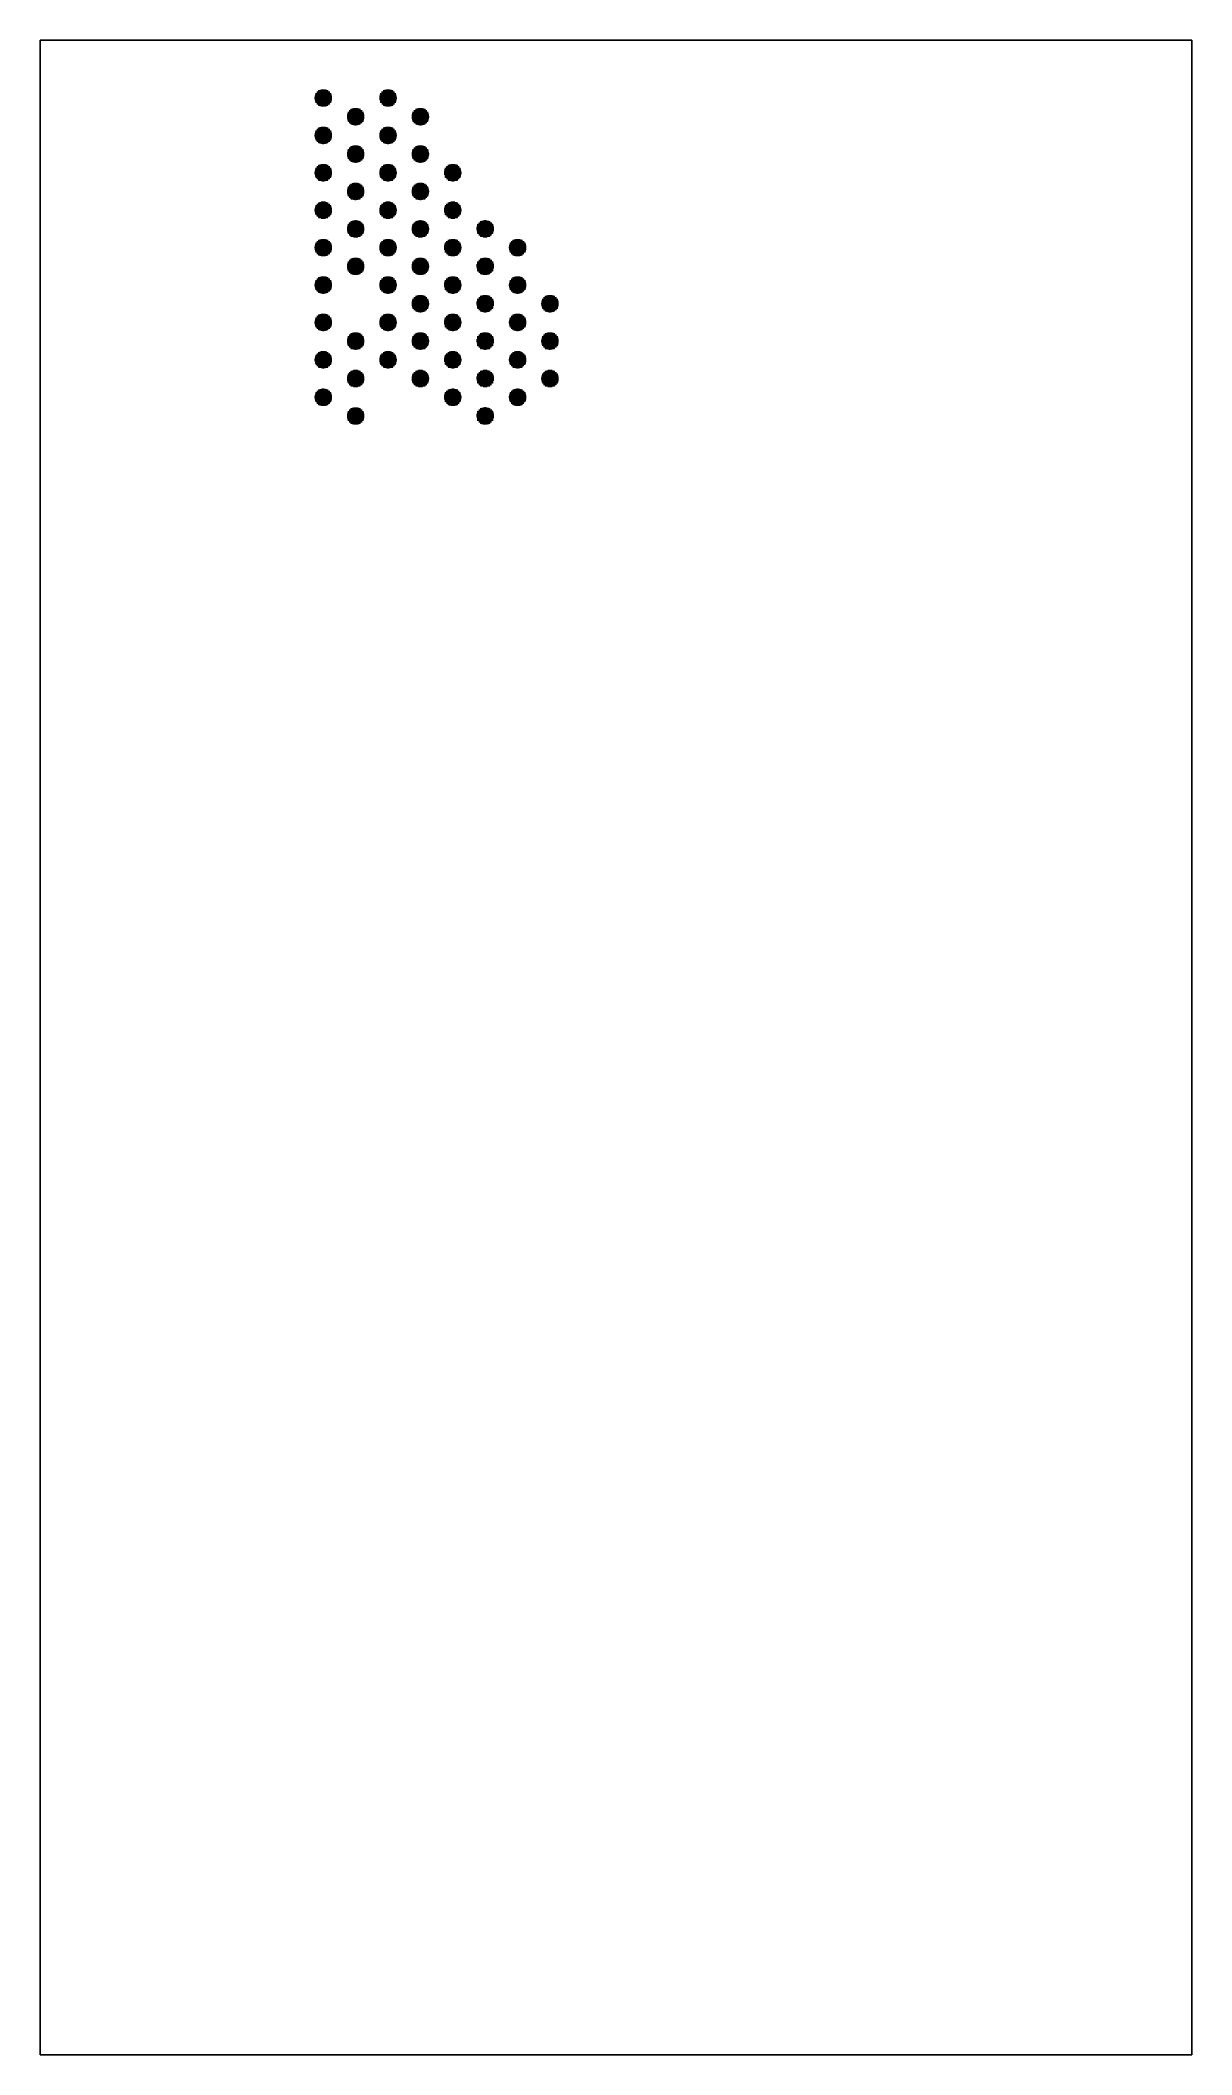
# Model space of a CAD drawing. Header units: inches. Extents: x 9.9 to 49.9, y 8.9 to 78.9.
import ezdxf

# ---------------------------------------------------------------- set-up
doc = ezdxf.new("R2010")
doc.units = ezdxf.units.IN
doc.header["$MEASUREMENT"] = 0
doc.layers.add('Raster', color=10, linetype='Continuous')

msp = doc.modelspace()

# ---------------------------------------------------------------- linework, layer by layer
at = {"layer": 'Raster'}
for points in [[(9.892, 78.881), (49.892, 78.881), (49.892, 8.881), (9.892, 8.881), (9.892, 78.881)], [(19.461, 77.025), (19.983, 77.025)], [(19.472, 77.044), (19.472, 76.712)], [(19.496, 77.075), (19.948, 77.075)], [(19.522, 77.102), (19.522, 76.654)], [(19.553, 77.125), (19.892, 77.125)], [(19.572, 77.138), (19.572, 76.618)], [(19.622, 77.161), (19.622, 76.595)], [(19.672, 77.174), (19.672, 76.582)], [(19.722, 77.175), (19.722, 76.575)], [(19.772, 77.174), (19.772, 76.582)], [(19.822, 77.161), (19.822, 76.595)], [(19.872, 77.138), (19.872, 76.618)], [(19.922, 77.102), (19.922, 76.654)], [(19.972, 77.044), (19.972, 76.712)], [(21.713, 77.025), (22.236, 77.025)], [(21.725, 77.044), (21.725, 76.712)], [(21.749, 77.075), (22.2, 77.075)], [(21.775, 77.102), (21.775, 76.654)], [(21.805, 77.125), (22.144, 77.125)], [(21.825, 77.138), (21.825, 76.618)], [(21.875, 77.161), (21.875, 76.595)], [(21.925, 77.174), (21.925, 76.582)], [(21.975, 77.175), (21.975, 76.575)], [(22.025, 77.174), (22.025, 76.582)], [(22.075, 77.161), (22.075, 76.595)], [(22.125, 77.138), (22.125, 76.618)], [(22.175, 77.102), (22.175, 76.654)], [(22.225, 77.044), (22.225, 76.712)], [(19.422, 76.875), (20.022, 76.875)], [(19.426, 76.925), (20.018, 76.925)], [(19.427, 76.825), (20.017, 76.825)], [(19.438, 76.975), (20.006, 76.975)], [(19.44, 76.775), (20.004, 76.775)], [(19.472, 76.725), (19.98, 76.725)], [(19.501, 76.675), (19.943, 76.675)], [(19.56, 76.625), (19.884, 76.625)], [(20.563, 76.323), (21.131, 76.323)], [(20.586, 76.373), (21.108, 76.373)], [(20.597, 76.391), (20.597, 76.06)], [(20.621, 76.423), (21.073, 76.423)], [(20.647, 76.449), (20.647, 76.002)], [(20.678, 76.473), (21.017, 76.473)], [(20.697, 76.485), (20.697, 75.966)], [(20.747, 76.508), (20.747, 75.943)], [(20.797, 76.521), (20.797, 75.93)], [(20.847, 76.523), (20.847, 75.923)], [(20.897, 76.521), (20.897, 75.93)], [(20.947, 76.508), (20.947, 75.943)], [(20.997, 76.485), (20.997, 75.966)], [(21.047, 76.449), (21.047, 76.002)], [(21.097, 76.391), (21.097, 76.06)], [(21.675, 76.875), (22.275, 76.875)], [(21.678, 76.925), (22.271, 76.925)], [(21.679, 76.825), (22.27, 76.825)], [(21.691, 76.975), (22.258, 76.975)], [(21.693, 76.775), (22.257, 76.775)], [(21.725, 76.725), (22.233, 76.725)], [(21.753, 76.675), (22.196, 76.675)], [(21.813, 76.625), (22.137, 76.625)], [(22.813, 76.325), (23.381, 76.325)], [(22.836, 76.375), (23.358, 76.375)], [(22.847, 76.394), (22.847, 76.062)], [(22.871, 76.425), (23.323, 76.425)], [(22.897, 76.452), (22.897, 76.004)], [(22.928, 76.475), (23.267, 76.475)], [(22.947, 76.488), (22.947, 75.968)], [(22.997, 76.511), (22.997, 75.945)], [(23.047, 76.524), (23.047, 75.932)], [(23.097, 76.525), (23.097, 75.925)], [(23.147, 76.524), (23.147, 75.932)], [(23.197, 76.511), (23.197, 75.945)], [(23.247, 76.488), (23.247, 75.968)], [(23.297, 76.452), (23.297, 76.004)], [(23.347, 76.394), (23.347, 76.062)], [(19.426, 75.625), (20.018, 75.625)], [(19.438, 75.675), (20.006, 75.675)], [(19.461, 75.725), (19.983, 75.725)], [(19.472, 75.744), (19.472, 75.412)], [(19.496, 75.775), (19.948, 75.775)], [(19.522, 75.802), (19.522, 75.354)], [(19.553, 75.825), (19.892, 75.825)], [(19.572, 75.838), (19.572, 75.318)], [(19.622, 75.861), (19.622, 75.295)], [(19.672, 75.874), (19.672, 75.282)], [(19.722, 75.875), (19.722, 75.275)], [(19.772, 75.874), (19.772, 75.282)], [(19.822, 75.861), (19.822, 75.295)], [(19.872, 75.838), (19.872, 75.318)], [(19.922, 75.802), (19.922, 75.354)], [(19.972, 75.744), (19.972, 75.412)], [(20.547, 76.223), (21.147, 76.223)], [(20.551, 76.273), (21.143, 76.273)], [(20.552, 76.173), (21.142, 76.173)], [(20.565, 76.123), (21.129, 76.123)], [(20.597, 76.073), (21.105, 76.073)], [(20.626, 76.023), (21.068, 76.023)], [(20.685, 75.973), (21.009, 75.973)], [(21.676, 75.625), (22.268, 75.625)], [(21.688, 75.675), (22.256, 75.675)], [(21.711, 75.725), (22.233, 75.725)], [(21.722, 75.744), (21.722, 75.412)], [(21.746, 75.775), (22.198, 75.775)], [(21.772, 75.802), (21.772, 75.354)], [(21.803, 75.825), (22.142, 75.825)], [(21.822, 75.838), (21.822, 75.318)], [(21.872, 75.861), (21.872, 75.295)], [(21.922, 75.874), (21.922, 75.282)], [(21.972, 75.875), (21.972, 75.275)], [(22.022, 75.874), (22.022, 75.282)], [(22.072, 75.861), (22.072, 75.295)], [(22.122, 75.838), (22.122, 75.318)], [(22.172, 75.802), (22.172, 75.354)], [(22.222, 75.744), (22.222, 75.412)], [(22.797, 76.225), (23.397, 76.225)], [(22.801, 76.275), (23.393, 76.275)], [(22.802, 76.175), (23.392, 76.175)], [(22.815, 76.125), (23.379, 76.125)], [(22.847, 76.075), (23.355, 76.075)], [(22.876, 76.025), (23.318, 76.025)], [(22.935, 75.975), (23.259, 75.975)], [(19.422, 75.575), (20.022, 75.575)], [(19.427, 75.525), (20.017, 75.525)], [(19.44, 75.475), (20.004, 75.475)], [(19.472, 75.425), (19.98, 75.425)], [(19.501, 75.375), (19.943, 75.375)], [(19.56, 75.325), (19.884, 75.325)], [(20.547, 74.925), (21.147, 74.925)], [(20.551, 74.975), (21.143, 74.975)], [(20.563, 75.025), (21.131, 75.025)], [(20.586, 75.075), (21.108, 75.075)], [(20.597, 75.094), (20.597, 74.762)], [(20.621, 75.125), (21.073, 75.125)], [(20.647, 75.152), (20.647, 74.704)], [(20.678, 75.175), (21.017, 75.175)], [(20.697, 75.188), (20.697, 74.668)], [(20.747, 75.211), (20.747, 74.645)], [(20.797, 75.224), (20.797, 74.632)], [(20.847, 75.225), (20.847, 74.625)], [(20.897, 75.224), (20.897, 74.632)], [(20.947, 75.211), (20.947, 74.645)], [(20.997, 75.188), (20.997, 74.668)], [(21.047, 75.152), (21.047, 74.704)], [(21.097, 75.094), (21.097, 74.762)], [(21.672, 75.575), (22.272, 75.575)], [(21.677, 75.525), (22.267, 75.525)], [(21.69, 75.475), (22.254, 75.475)], [(21.722, 75.425), (22.23, 75.425)], [(21.751, 75.375), (22.193, 75.375)], [(21.81, 75.325), (22.134, 75.325)], [(22.797, 74.925), (23.397, 74.925)], [(22.801, 74.975), (23.393, 74.975)], [(22.813, 75.025), (23.381, 75.025)], [(22.836, 75.075), (23.358, 75.075)], [(22.847, 75.094), (22.847, 74.762)], [(22.871, 75.125), (23.323, 75.125)], [(22.897, 75.152), (22.897, 74.704)], [(22.928, 75.175), (23.267, 75.175)], [(22.947, 75.188), (22.947, 74.668)], [(22.997, 75.211), (22.997, 74.645)], [(23.047, 75.224), (23.047, 74.632)], [(23.097, 75.225), (23.097, 74.625)], [(23.147, 75.224), (23.147, 74.632)], [(23.197, 75.211), (23.197, 74.645)], [(23.247, 75.188), (23.247, 74.668)], [(23.297, 75.152), (23.297, 74.704)], [(23.347, 75.094), (23.347, 74.762)], [(19.422, 74.275), (20.022, 74.275)], [(19.426, 74.325), (20.018, 74.325)], [(19.427, 74.225), (20.017, 74.225)], [(19.438, 74.375), (20.006, 74.375)], [(19.461, 74.425), (19.983, 74.425)], [(19.472, 74.444), (19.472, 74.112)], [(19.496, 74.475), (19.948, 74.475)], [(19.522, 74.502), (19.522, 74.054)], [(19.553, 74.525), (19.892, 74.525)], [(19.572, 74.538), (19.572, 74.018)], [(19.622, 74.561), (19.622, 73.995)], [(19.672, 74.574), (19.672, 73.982)], [(19.722, 74.575), (19.722, 73.975)], [(19.772, 74.574), (19.772, 73.982)], [(19.822, 74.561), (19.822, 73.995)], [(19.872, 74.538), (19.872, 74.018)], [(19.922, 74.502), (19.922, 74.054)], [(19.972, 74.444), (19.972, 74.112)], [(20.552, 74.875), (21.142, 74.875)], [(20.565, 74.825), (21.129, 74.825)], [(20.597, 74.775), (21.105, 74.775)], [(20.626, 74.725), (21.068, 74.725)], [(20.685, 74.675), (21.009, 74.675)], [(21.672, 74.275), (22.272, 74.275)], [(21.676, 74.325), (22.268, 74.325)], [(21.677, 74.225), (22.267, 74.225)], [(21.688, 74.375), (22.256, 74.375)], [(21.711, 74.425), (22.233, 74.425)], [(21.722, 74.444), (21.722, 74.112)], [(21.746, 74.475), (22.198, 74.475)], [(21.772, 74.502), (21.772, 74.054)], [(21.803, 74.525), (22.142, 74.525)], [(21.822, 74.538), (21.822, 74.018)], [(21.872, 74.561), (21.872, 73.995)], [(21.922, 74.574), (21.922, 73.982)], [(21.972, 74.575), (21.972, 73.975)], [(22.022, 74.574), (22.022, 73.982)], [(22.072, 74.561), (22.072, 73.995)], [(22.122, 74.538), (22.122, 74.018)], [(22.172, 74.502), (22.172, 74.054)], [(22.222, 74.444), (22.222, 74.112)], [(22.802, 74.875), (23.392, 74.875)], [(22.815, 74.825), (23.379, 74.825)], [(22.847, 74.775), (23.355, 74.775)], [(22.876, 74.725), (23.318, 74.725)], [(22.935, 74.675), (23.259, 74.675)], [(23.922, 74.275), (24.522, 74.275)], [(23.926, 74.325), (24.518, 74.325)], [(23.927, 74.225), (24.517, 74.225)], [(23.938, 74.375), (24.506, 74.375)], [(23.961, 74.425), (24.483, 74.425)], [(23.972, 74.444), (23.972, 74.112)], [(23.996, 74.475), (24.448, 74.475)], [(24.022, 74.502), (24.022, 74.054)], [(24.053, 74.525), (24.392, 74.525)], [(24.072, 74.538), (24.072, 74.018)], [(24.122, 74.561), (24.122, 73.995)], [(24.172, 74.574), (24.172, 73.982)], [(24.222, 74.575), (24.222, 73.975)], [(24.272, 74.574), (24.272, 73.982)], [(24.322, 74.561), (24.322, 73.995)], [(24.372, 74.538), (24.372, 74.018)], [(24.422, 74.502), (24.422, 74.054)], [(24.472, 74.444), (24.472, 74.112)], [(19.44, 74.175), (20.004, 74.175)], [(19.472, 74.125), (19.98, 74.125)], [(19.501, 74.075), (19.943, 74.075)], [(19.56, 74.025), (19.884, 74.025)], [(20.547, 73.625), (21.147, 73.625)], [(20.551, 73.675), (21.143, 73.675)], [(20.552, 73.575), (21.142, 73.575)], [(20.563, 73.725), (21.131, 73.725)], [(20.565, 73.525), (21.129, 73.525)], [(20.586, 73.775), (21.108, 73.775)], [(20.597, 73.794), (20.597, 73.462)], [(20.621, 73.825), (21.073, 73.825)], [(20.647, 73.852), (20.647, 73.404)], [(20.678, 73.875), (21.017, 73.875)], [(20.697, 73.888), (20.697, 73.368)], [(20.747, 73.911), (20.747, 73.345)], [(20.797, 73.924), (20.797, 73.332)], [(20.847, 73.925), (20.847, 73.325)], [(20.897, 73.924), (20.897, 73.332)], [(20.947, 73.911), (20.947, 73.345)], [(20.997, 73.888), (20.997, 73.368)], [(21.047, 73.852), (21.047, 73.404)], [(21.097, 73.794), (21.097, 73.462)], [(21.69, 74.175), (22.254, 74.175)], [(21.722, 74.125), (22.23, 74.125)], [(21.751, 74.075), (22.193, 74.075)], [(21.81, 74.025), (22.134, 74.025)], [(22.797, 73.625), (23.397, 73.625)], [(22.801, 73.675), (23.393, 73.675)], [(22.802, 73.575), (23.392, 73.575)], [(22.813, 73.725), (23.381, 73.725)], [(22.815, 73.525), (23.379, 73.525)], [(22.836, 73.775), (23.358, 73.775)], [(22.847, 73.794), (22.847, 73.462)], [(22.871, 73.825), (23.323, 73.825)], [(22.897, 73.852), (22.897, 73.404)], [(22.928, 73.875), (23.267, 73.875)], [(22.947, 73.888), (22.947, 73.368)], [(22.997, 73.911), (22.997, 73.345)], [(23.047, 73.924), (23.047, 73.332)], [(23.097, 73.925), (23.097, 73.325)], [(23.147, 73.924), (23.147, 73.332)], [(23.197, 73.911), (23.197, 73.345)], [(23.247, 73.888), (23.247, 73.368)], [(23.297, 73.852), (23.297, 73.404)], [(23.347, 73.794), (23.347, 73.462)], [(23.94, 74.175), (24.504, 74.175)], [(23.972, 74.125), (24.48, 74.125)], [(24.001, 74.075), (24.443, 74.075)], [(24.06, 74.025), (24.384, 74.025)], [(19.422, 72.975), (20.022, 72.975)], [(19.426, 73.025), (20.018, 73.025)], [(19.427, 72.925), (20.017, 72.925)], [(19.438, 73.075), (20.006, 73.075)], [(19.44, 72.875), (20.004, 72.875)], [(19.461, 73.125), (19.983, 73.125)], [(19.472, 73.144), (19.472, 72.812)], [(19.472, 72.825), (19.98, 72.825)], [(19.496, 73.175), (19.948, 73.175)], [(19.522, 73.202), (19.522, 72.754)], [(19.553, 73.225), (19.892, 73.225)], [(19.572, 73.238), (19.572, 72.718)], [(19.622, 73.261), (19.622, 72.695)], [(19.672, 73.274), (19.672, 72.682)], [(19.722, 73.275), (19.722, 72.675)], [(19.772, 73.274), (19.772, 72.682)], [(19.822, 73.261), (19.822, 72.695)], [(19.872, 73.238), (19.872, 72.718)], [(19.922, 73.202), (19.922, 72.754)], [(19.972, 73.144), (19.972, 72.812)], [(20.597, 73.475), (21.105, 73.475)], [(20.626, 73.425), (21.068, 73.425)], [(20.685, 73.375), (21.009, 73.375)], [(21.672, 72.975), (22.272, 72.975)], [(21.676, 73.025), (22.268, 73.025)], [(21.677, 72.925), (22.267, 72.925)], [(21.688, 73.075), (22.256, 73.075)], [(21.69, 72.875), (22.254, 72.875)], [(21.711, 73.125), (22.233, 73.125)], [(21.722, 73.144), (21.722, 72.812)], [(21.722, 72.825), (22.23, 72.825)], [(21.746, 73.175), (22.198, 73.175)], [(21.772, 73.202), (21.772, 72.754)], [(21.803, 73.225), (22.142, 73.225)], [(21.822, 73.238), (21.822, 72.718)], [(21.872, 73.261), (21.872, 72.695)], [(21.922, 73.274), (21.922, 72.682)], [(21.972, 73.275), (21.972, 72.675)], [(22.022, 73.274), (22.022, 72.682)], [(22.072, 73.261), (22.072, 72.695)], [(22.122, 73.238), (22.122, 72.718)], [(22.172, 73.202), (22.172, 72.754)], [(22.222, 73.144), (22.222, 72.812)], [(22.847, 73.475), (23.355, 73.475)], [(22.876, 73.425), (23.318, 73.425)], [(22.935, 73.375), (23.259, 73.375)], [(23.922, 72.975), (24.522, 72.975)], [(23.926, 73.025), (24.518, 73.025)], [(23.927, 72.925), (24.517, 72.925)], [(23.938, 73.075), (24.506, 73.075)], [(23.94, 72.875), (24.504, 72.875)], [(23.961, 73.125), (24.483, 73.125)], [(23.972, 73.144), (23.972, 72.812)], [(23.972, 72.825), (24.48, 72.825)], [(23.996, 73.175), (24.448, 73.175)], [(24.022, 73.202), (24.022, 72.754)], [(24.053, 73.225), (24.392, 73.225)], [(24.072, 73.238), (24.072, 72.718)], [(24.122, 73.261), (24.122, 72.695)], [(24.172, 73.274), (24.172, 72.682)], [(24.222, 73.275), (24.222, 72.675)], [(24.272, 73.274), (24.272, 72.682)], [(24.322, 73.261), (24.322, 72.695)], [(24.372, 73.238), (24.372, 72.718)], [(24.422, 73.202), (24.422, 72.754)], [(24.472, 73.144), (24.472, 72.812)], [(19.501, 72.775), (19.943, 72.775)], [(19.56, 72.725), (19.884, 72.725)], [(20.547, 72.325), (21.147, 72.325)], [(20.551, 72.375), (21.143, 72.375)], [(20.552, 72.275), (21.142, 72.275)], [(20.563, 72.425), (21.131, 72.425)], [(20.565, 72.225), (21.129, 72.225)], [(20.586, 72.475), (21.108, 72.475)], [(20.597, 72.494), (20.597, 72.162)], [(20.597, 72.175), (21.105, 72.175)], [(20.621, 72.525), (21.073, 72.525)], [(20.626, 72.125), (21.068, 72.125)], [(20.647, 72.552), (20.647, 72.104)], [(20.678, 72.575), (21.017, 72.575)], [(20.697, 72.588), (20.697, 72.068)], [(20.747, 72.611), (20.747, 72.045)], [(20.797, 72.624), (20.797, 72.032)], [(20.847, 72.625), (20.847, 72.025)], [(20.897, 72.624), (20.897, 72.032)], [(20.947, 72.611), (20.947, 72.045)], [(20.997, 72.588), (20.997, 72.068)], [(21.047, 72.552), (21.047, 72.104)], [(21.097, 72.494), (21.097, 72.162)], [(21.751, 72.775), (22.193, 72.775)], [(21.81, 72.725), (22.134, 72.725)], [(22.797, 72.325), (23.397, 72.325)], [(22.801, 72.375), (23.393, 72.375)], [(22.802, 72.275), (23.392, 72.275)], [(22.813, 72.425), (23.381, 72.425)], [(22.815, 72.225), (23.379, 72.225)], [(22.836, 72.475), (23.358, 72.475)], [(22.847, 72.494), (22.847, 72.162)], [(22.847, 72.175), (23.355, 72.175)], [(22.871, 72.525), (23.323, 72.525)], [(22.876, 72.125), (23.318, 72.125)], [(22.897, 72.552), (22.897, 72.104)], [(22.928, 72.575), (23.267, 72.575)], [(22.947, 72.588), (22.947, 72.068)], [(22.997, 72.611), (22.997, 72.045)], [(23.047, 72.624), (23.047, 72.032)], [(23.097, 72.625), (23.097, 72.025)], [(23.147, 72.624), (23.147, 72.032)], [(23.197, 72.611), (23.197, 72.045)], [(23.247, 72.588), (23.247, 72.068)], [(23.297, 72.552), (23.297, 72.104)], [(23.347, 72.494), (23.347, 72.162)], [(24.001, 72.775), (24.443, 72.775)], [(24.06, 72.725), (24.384, 72.725)], [(25.047, 72.325), (25.647, 72.325)], [(25.051, 72.375), (25.643, 72.375)], [(25.052, 72.275), (25.642, 72.275)], [(25.063, 72.425), (25.631, 72.425)], [(25.065, 72.225), (25.629, 72.225)], [(25.086, 72.475), (25.608, 72.475)], [(25.097, 72.494), (25.097, 72.162)], [(25.097, 72.175), (25.605, 72.175)], [(25.121, 72.525), (25.573, 72.525)], [(25.126, 72.125), (25.568, 72.125)], [(25.147, 72.552), (25.147, 72.104)], [(25.178, 72.575), (25.517, 72.575)], [(25.197, 72.588), (25.197, 72.068)], [(25.247, 72.611), (25.247, 72.045)], [(25.297, 72.624), (25.297, 72.032)], [(25.347, 72.625), (25.347, 72.025)], [(25.397, 72.624), (25.397, 72.032)], [(25.447, 72.611), (25.447, 72.045)], [(25.497, 72.588), (25.497, 72.068)], [(25.547, 72.552), (25.547, 72.104)], [(25.597, 72.494), (25.597, 72.162)], [(19.422, 71.675), (20.022, 71.675)], [(19.426, 71.725), (20.018, 71.725)], [(19.427, 71.625), (20.017, 71.625)], [(19.438, 71.775), (20.006, 71.775)], [(19.44, 71.575), (20.004, 71.575)], [(19.461, 71.825), (19.983, 71.825)], [(19.472, 71.844), (19.472, 71.512)], [(19.472, 71.525), (19.98, 71.525)], [(19.496, 71.875), (19.948, 71.875)], [(19.501, 71.475), (19.943, 71.475)], [(19.522, 71.902), (19.522, 71.454)], [(19.553, 71.925), (19.892, 71.925)], [(19.56, 71.425), (19.884, 71.425)], [(19.572, 71.938), (19.572, 71.418)], [(19.622, 71.961), (19.622, 71.395)], [(19.672, 71.974), (19.672, 71.382)], [(19.722, 71.975), (19.722, 71.375)], [(19.772, 71.974), (19.772, 71.382)], [(19.822, 71.961), (19.822, 71.395)], [(19.872, 71.938), (19.872, 71.418)], [(19.922, 71.902), (19.922, 71.454)], [(19.972, 71.844), (19.972, 71.512)], [(20.685, 72.075), (21.009, 72.075)], [(21.672, 71.675), (22.272, 71.675)], [(21.676, 71.725), (22.268, 71.725)], [(21.677, 71.625), (22.267, 71.625)], [(21.688, 71.775), (22.256, 71.775)], [(21.69, 71.575), (22.254, 71.575)], [(21.711, 71.825), (22.233, 71.825)], [(21.722, 71.844), (21.722, 71.512)], [(21.722, 71.525), (22.23, 71.525)], [(21.746, 71.875), (22.198, 71.875)], [(21.751, 71.475), (22.193, 71.475)], [(21.772, 71.902), (21.772, 71.454)], [(21.803, 71.925), (22.142, 71.925)], [(21.81, 71.425), (22.134, 71.425)], [(21.822, 71.938), (21.822, 71.418)], [(21.872, 71.961), (21.872, 71.395)], [(21.922, 71.974), (21.922, 71.382)], [(21.972, 71.975), (21.972, 71.375)], [(22.022, 71.974), (22.022, 71.382)], [(22.072, 71.961), (22.072, 71.395)], [(22.122, 71.938), (22.122, 71.418)], [(22.172, 71.902), (22.172, 71.454)], [(22.222, 71.844), (22.222, 71.512)], [(22.935, 72.075), (23.259, 72.075)], [(23.922, 71.675), (24.522, 71.675)], [(23.926, 71.725), (24.518, 71.725)], [(23.927, 71.625), (24.517, 71.625)], [(23.938, 71.775), (24.506, 71.775)], [(23.94, 71.575), (24.504, 71.575)], [(23.961, 71.825), (24.483, 71.825)], [(23.972, 71.844), (23.972, 71.512)], [(23.972, 71.525), (24.48, 71.525)], [(23.996, 71.875), (24.448, 71.875)], [(24.001, 71.475), (24.443, 71.475)], [(24.022, 71.902), (24.022, 71.454)], [(24.053, 71.925), (24.392, 71.925)], [(24.06, 71.425), (24.384, 71.425)], [(24.072, 71.938), (24.072, 71.418)], [(24.122, 71.961), (24.122, 71.395)], [(24.172, 71.974), (24.172, 71.382)], [(24.222, 71.975), (24.222, 71.375)], [(24.272, 71.974), (24.272, 71.382)], [(24.322, 71.961), (24.322, 71.395)], [(24.372, 71.938), (24.372, 71.418)], [(24.422, 71.902), (24.422, 71.454)], [(24.472, 71.844), (24.472, 71.512)], [(25.185, 72.075), (25.509, 72.075)], [(26.172, 71.675), (26.772, 71.675)], [(26.176, 71.725), (26.768, 71.725)], [(26.177, 71.625), (26.767, 71.625)], [(26.188, 71.775), (26.756, 71.775)], [(26.19, 71.575), (26.754, 71.575)], [(26.211, 71.825), (26.733, 71.825)], [(26.222, 71.844), (26.222, 71.512)], [(26.222, 71.525), (26.73, 71.525)], [(26.246, 71.875), (26.698, 71.875)], [(26.251, 71.475), (26.693, 71.475)], [(26.272, 71.902), (26.272, 71.454)], [(26.303, 71.925), (26.642, 71.925)], [(26.31, 71.425), (26.634, 71.425)], [(26.322, 71.938), (26.322, 71.418)], [(26.372, 71.961), (26.372, 71.395)], [(26.422, 71.974), (26.422, 71.382)], [(26.472, 71.975), (26.472, 71.375)], [(26.522, 71.974), (26.522, 71.382)], [(26.572, 71.961), (26.572, 71.395)], [(26.622, 71.938), (26.622, 71.418)], [(26.672, 71.902), (26.672, 71.454)], [(26.722, 71.844), (26.722, 71.512)], [(20.547, 71.025), (21.147, 71.025)], [(20.551, 71.075), (21.143, 71.075)], [(20.552, 70.975), (21.142, 70.975)], [(20.563, 71.125), (21.131, 71.125)], [(20.565, 70.925), (21.129, 70.925)], [(20.586, 71.175), (21.108, 71.175)], [(20.597, 71.194), (20.597, 70.862)], [(20.597, 70.875), (21.105, 70.875)], [(20.621, 71.225), (21.073, 71.225)], [(20.626, 70.825), (21.068, 70.825)], [(20.647, 71.252), (20.647, 70.804)], [(20.678, 71.275), (21.017, 71.275)], [(20.685, 70.775), (21.009, 70.775)], [(20.697, 71.288), (20.697, 70.768)], [(20.747, 71.311), (20.747, 70.745)], [(20.797, 71.324), (20.797, 70.732)], [(20.847, 71.325), (20.847, 70.725)], [(20.897, 71.324), (20.897, 70.732)], [(20.947, 71.311), (20.947, 70.745)], [(20.997, 71.288), (20.997, 70.768)], [(21.047, 71.252), (21.047, 70.804)], [(21.097, 71.194), (21.097, 70.862)], [(22.797, 71.025), (23.397, 71.025)], [(22.801, 71.075), (23.393, 71.075)], [(22.802, 70.975), (23.392, 70.975)], [(22.813, 71.125), (23.381, 71.125)], [(22.815, 70.925), (23.379, 70.925)], [(22.836, 71.175), (23.358, 71.175)], [(22.847, 71.194), (22.847, 70.862)], [(22.847, 70.875), (23.355, 70.875)], [(22.871, 71.225), (23.323, 71.225)], [(22.876, 70.825), (23.318, 70.825)], [(22.897, 71.252), (22.897, 70.804)], [(22.928, 71.275), (23.267, 71.275)], [(22.935, 70.775), (23.259, 70.775)], [(22.947, 71.288), (22.947, 70.768)], [(22.997, 71.311), (22.997, 70.745)], [(23.047, 71.324), (23.047, 70.732)], [(23.097, 71.325), (23.097, 70.725)], [(23.147, 71.324), (23.147, 70.732)], [(23.197, 71.311), (23.197, 70.745)], [(23.247, 71.288), (23.247, 70.768)], [(23.297, 71.252), (23.297, 70.804)], [(23.347, 71.194), (23.347, 70.862)], [(25.047, 71.025), (25.647, 71.025)], [(25.051, 71.075), (25.643, 71.075)], [(25.052, 70.975), (25.642, 70.975)], [(25.063, 71.125), (25.631, 71.125)], [(25.065, 70.925), (25.629, 70.925)], [(25.086, 71.175), (25.608, 71.175)], [(25.097, 71.194), (25.097, 70.862)], [(25.097, 70.875), (25.605, 70.875)], [(25.121, 71.225), (25.573, 71.225)], [(25.126, 70.825), (25.568, 70.825)], [(25.147, 71.252), (25.147, 70.804)], [(25.178, 71.275), (25.517, 71.275)], [(25.185, 70.775), (25.509, 70.775)], [(25.197, 71.288), (25.197, 70.768)], [(25.247, 71.311), (25.247, 70.745)], [(25.297, 71.324), (25.297, 70.732)], [(25.347, 71.325), (25.347, 70.725)], [(25.397, 71.324), (25.397, 70.732)], [(25.447, 71.311), (25.447, 70.745)], [(25.497, 71.288), (25.497, 70.768)], [(25.547, 71.252), (25.547, 70.804)], [(25.597, 71.194), (25.597, 70.862)], [(19.422, 70.375), (20.022, 70.375)], [(19.426, 70.425), (20.018, 70.425)], [(19.427, 70.325), (20.017, 70.325)], [(19.438, 70.475), (20.006, 70.475)], [(19.44, 70.275), (20.004, 70.275)], [(19.461, 70.525), (19.983, 70.525)], [(19.472, 70.544), (19.472, 70.212)], [(19.472, 70.225), (19.98, 70.225)], [(19.496, 70.575), (19.948, 70.575)], [(19.501, 70.175), (19.943, 70.175)], [(19.522, 70.602), (19.522, 70.154)], [(19.553, 70.625), (19.892, 70.625)], [(19.56, 70.125), (19.884, 70.125)], [(19.572, 70.638), (19.572, 70.118)], [(19.622, 70.661), (19.622, 70.095)], [(19.672, 70.674), (19.672, 70.082)], [(19.722, 70.675), (19.722, 70.075)], [(19.772, 70.674), (19.772, 70.082)], [(19.822, 70.661), (19.822, 70.095)], [(19.872, 70.638), (19.872, 70.118)], [(19.922, 70.602), (19.922, 70.154)], [(19.972, 70.544), (19.972, 70.212)], [(21.672, 70.375), (22.272, 70.375)], [(21.676, 70.425), (22.268, 70.425)], [(21.677, 70.325), (22.267, 70.325)], [(21.688, 70.475), (22.256, 70.475)], [(21.69, 70.275), (22.254, 70.275)], [(21.711, 70.525), (22.233, 70.525)], [(21.722, 70.544), (21.722, 70.212)], [(21.722, 70.225), (22.23, 70.225)], [(21.746, 70.575), (22.198, 70.575)], [(21.751, 70.175), (22.193, 70.175)], [(21.772, 70.602), (21.772, 70.154)], [(21.803, 70.625), (22.142, 70.625)], [(21.81, 70.125), (22.134, 70.125)], [(21.822, 70.638), (21.822, 70.118)], [(21.872, 70.661), (21.872, 70.095)], [(21.922, 70.674), (21.922, 70.082)], [(21.972, 70.675), (21.972, 70.075)], [(22.022, 70.674), (22.022, 70.082)], [(22.072, 70.661), (22.072, 70.095)], [(22.122, 70.638), (22.122, 70.118)], [(22.172, 70.602), (22.172, 70.154)], [(22.222, 70.544), (22.222, 70.212)], [(22.997, 70.011), (22.997, 69.445)], [(23.047, 70.024), (23.047, 69.432)], [(23.097, 70.025), (23.097, 69.425)], [(23.147, 70.024), (23.147, 69.432)], [(23.197, 70.011), (23.197, 69.445)], [(23.922, 70.375), (24.522, 70.375)], [(23.926, 70.425), (24.518, 70.425)], [(23.927, 70.325), (24.517, 70.325)], [(23.938, 70.475), (24.506, 70.475)], [(23.94, 70.275), (24.504, 70.275)], [(23.961, 70.525), (24.483, 70.525)], [(23.972, 70.544), (23.972, 70.212)], [(23.972, 70.225), (24.48, 70.225)], [(23.996, 70.575), (24.448, 70.575)], [(24.001, 70.175), (24.443, 70.175)], [(24.022, 70.602), (24.022, 70.154)], [(24.053, 70.625), (24.392, 70.625)], [(24.06, 70.125), (24.384, 70.125)], [(24.072, 70.638), (24.072, 70.118)], [(24.122, 70.661), (24.122, 70.095)], [(24.172, 70.674), (24.172, 70.082)], [(24.222, 70.675), (24.222, 70.075)], [(24.272, 70.674), (24.272, 70.082)], [(24.322, 70.661), (24.322, 70.095)], [(24.372, 70.638), (24.372, 70.118)], [(24.422, 70.602), (24.422, 70.154)], [(24.472, 70.544), (24.472, 70.212)], [(25.247, 70.011), (25.247, 69.445)], [(25.297, 70.024), (25.297, 69.432)], [(25.347, 70.025), (25.347, 69.425)], [(25.397, 70.024), (25.397, 69.432)], [(25.447, 70.011), (25.447, 69.445)], [(26.172, 70.373), (26.772, 70.373)], [(26.176, 70.423), (26.768, 70.423)], [(26.177, 70.323), (26.767, 70.323)], [(26.188, 70.473), (26.756, 70.473)], [(26.19, 70.273), (26.754, 70.273)], [(26.211, 70.523), (26.733, 70.523)], [(26.222, 70.541), (26.222, 70.21)], [(26.222, 70.223), (26.73, 70.223)], [(26.246, 70.573), (26.698, 70.573)], [(26.251, 70.173), (26.693, 70.173)], [(26.272, 70.599), (26.272, 70.152)], [(26.303, 70.623), (26.642, 70.623)], [(26.31, 70.123), (26.634, 70.123)], [(26.322, 70.635), (26.322, 70.116)], [(26.372, 70.658), (26.372, 70.093)], [(26.422, 70.671), (26.422, 70.08)], [(26.472, 70.673), (26.472, 70.073)], [(26.522, 70.671), (26.522, 70.08)], [(26.572, 70.658), (26.572, 70.093)], [(26.622, 70.635), (26.622, 70.116)], [(26.672, 70.599), (26.672, 70.152)], [(26.722, 70.541), (26.722, 70.21)], [(27.497, 70.011), (27.497, 69.445)], [(27.547, 70.024), (27.547, 69.432)], [(27.597, 70.025), (27.597, 69.425)], [(27.647, 70.024), (27.647, 69.432)], [(27.697, 70.011), (27.697, 69.445)], [(19.522, 69.302), (19.522, 68.854)], [(19.553, 69.325), (19.892, 69.325)], [(19.572, 69.338), (19.572, 68.818)], [(19.622, 69.361), (19.622, 68.795)], [(19.672, 69.374), (19.672, 68.782)], [(19.722, 69.375), (19.722, 68.775)], [(19.772, 69.374), (19.772, 68.782)], [(19.822, 69.361), (19.822, 68.795)], [(19.872, 69.338), (19.872, 68.818)], [(19.922, 69.302), (19.922, 68.854)], [(21.772, 69.302), (21.772, 68.854)], [(21.803, 69.325), (22.142, 69.325)], [(21.822, 69.338), (21.822, 68.818)], [(21.872, 69.361), (21.872, 68.795)], [(21.922, 69.374), (21.922, 68.782)], [(21.972, 69.375), (21.972, 68.775)], [(22.022, 69.374), (22.022, 68.782)], [(22.072, 69.361), (22.072, 68.795)], [(22.122, 69.338), (22.122, 68.818)], [(22.172, 69.302), (22.172, 68.854)], [(22.797, 69.725), (23.397, 69.725)], [(22.801, 69.775), (23.393, 69.775)], [(22.802, 69.675), (23.392, 69.675)], [(22.813, 69.825), (23.381, 69.825)], [(22.815, 69.625), (23.379, 69.625)], [(22.836, 69.875), (23.358, 69.875)], [(22.847, 69.894), (22.847, 69.562)], [(22.847, 69.575), (23.355, 69.575)], [(22.871, 69.925), (23.323, 69.925)], [(22.876, 69.525), (23.318, 69.525)], [(22.897, 69.952), (22.897, 69.504)], [(22.928, 69.975), (23.267, 69.975)], [(22.935, 69.475), (23.259, 69.475)], [(22.947, 69.988), (22.947, 69.468)], [(23.247, 69.988), (23.247, 69.468)], [(23.297, 69.952), (23.297, 69.504)], [(23.347, 69.894), (23.347, 69.562)], [(24.022, 69.302), (24.022, 68.854)], [(24.053, 69.325), (24.392, 69.325)], [(24.072, 69.338), (24.072, 68.818)], [(24.122, 69.361), (24.122, 68.795)], [(24.172, 69.374), (24.172, 68.782)], [(24.222, 69.375), (24.222, 68.775)], [(24.272, 69.374), (24.272, 68.782)], [(24.322, 69.361), (24.322, 68.795)], [(24.372, 69.338), (24.372, 68.818)], [(24.422, 69.302), (24.422, 68.854)], [(25.047, 69.725), (25.647, 69.725)], [(25.051, 69.775), (25.643, 69.775)], [(25.052, 69.675), (25.642, 69.675)], [(25.063, 69.825), (25.631, 69.825)], [(25.065, 69.625), (25.629, 69.625)], [(25.086, 69.875), (25.608, 69.875)], [(25.097, 69.894), (25.097, 69.562)], [(25.097, 69.575), (25.605, 69.575)], [(25.121, 69.925), (25.573, 69.925)], [(25.126, 69.525), (25.568, 69.525)], [(25.147, 69.952), (25.147, 69.504)], [(25.178, 69.975), (25.517, 69.975)], [(25.185, 69.475), (25.509, 69.475)], [(25.197, 69.988), (25.197, 69.468)], [(25.497, 69.988), (25.497, 69.468)], [(25.547, 69.952), (25.547, 69.504)], [(25.597, 69.894), (25.597, 69.562)], [(26.272, 69.302), (26.272, 68.854)], [(26.303, 69.325), (26.642, 69.325)], [(26.322, 69.338), (26.322, 68.818)], [(26.372, 69.361), (26.372, 68.795)], [(26.422, 69.374), (26.422, 68.782)], [(26.472, 69.375), (26.472, 68.775)], [(26.522, 69.374), (26.522, 68.782)], [(26.572, 69.361), (26.572, 68.795)], [(26.622, 69.338), (26.622, 68.818)], [(26.672, 69.302), (26.672, 68.854)], [(27.297, 69.725), (27.897, 69.725)], [(27.301, 69.775), (27.893, 69.775)], [(27.302, 69.675), (27.892, 69.675)], [(27.313, 69.825), (27.881, 69.825)], [(27.315, 69.625), (27.879, 69.625)], [(27.336, 69.875), (27.858, 69.875)], [(27.347, 69.894), (27.347, 69.562)], [(27.347, 69.575), (27.855, 69.575)], [(27.371, 69.925), (27.823, 69.925)], [(27.376, 69.525), (27.818, 69.525)], [(27.397, 69.952), (27.397, 69.504)], [(27.428, 69.975), (27.767, 69.975)], [(27.435, 69.475), (27.759, 69.475)], [(27.447, 69.988), (27.447, 69.468)], [(27.747, 69.988), (27.747, 69.468)], [(27.797, 69.952), (27.797, 69.504)], [(27.847, 69.894), (27.847, 69.562)], [(19.422, 69.075), (20.022, 69.075)], [(19.426, 69.125), (20.018, 69.125)], [(19.427, 69.025), (20.017, 69.025)], [(19.438, 69.175), (20.006, 69.175)], [(19.44, 68.975), (20.004, 68.975)], [(19.461, 69.225), (19.983, 69.225)], [(19.472, 69.244), (19.472, 68.912)], [(19.472, 68.925), (19.98, 68.925)], [(19.496, 69.275), (19.948, 69.275)], [(19.501, 68.875), (19.943, 68.875)], [(19.56, 68.825), (19.884, 68.825)], [(19.972, 69.244), (19.972, 68.912)], [(20.621, 68.625), (21.073, 68.625)], [(20.647, 68.652), (20.647, 68.204)], [(20.678, 68.675), (21.017, 68.675)], [(20.697, 68.688), (20.697, 68.168)], [(20.747, 68.711), (20.747, 68.145)], [(20.797, 68.724), (20.797, 68.132)], [(20.847, 68.725), (20.847, 68.125)], [(20.897, 68.724), (20.897, 68.132)], [(20.947, 68.711), (20.947, 68.145)], [(20.997, 68.688), (20.997, 68.168)], [(21.047, 68.652), (21.047, 68.204)], [(21.672, 69.075), (22.272, 69.075)], [(21.676, 69.125), (22.268, 69.125)], [(21.677, 69.025), (22.267, 69.025)], [(21.688, 69.175), (22.256, 69.175)], [(21.69, 68.975), (22.254, 68.975)], [(21.711, 69.225), (22.233, 69.225)], [(21.722, 69.244), (21.722, 68.912)], [(21.722, 68.925), (22.23, 68.925)], [(21.746, 69.275), (22.198, 69.275)], [(21.751, 68.875), (22.193, 68.875)], [(21.81, 68.825), (22.134, 68.825)], [(22.222, 69.244), (22.222, 68.912)], [(22.871, 68.625), (23.323, 68.625)], [(22.897, 68.652), (22.897, 68.204)], [(22.928, 68.675), (23.267, 68.675)], [(22.947, 68.688), (22.947, 68.168)], [(22.997, 68.711), (22.997, 68.145)], [(23.047, 68.724), (23.047, 68.132)], [(23.097, 68.725), (23.097, 68.125)], [(23.147, 68.724), (23.147, 68.132)], [(23.197, 68.711), (23.197, 68.145)], [(23.247, 68.688), (23.247, 68.168)], [(23.297, 68.652), (23.297, 68.204)], [(23.922, 69.075), (24.522, 69.075)], [(23.926, 69.125), (24.518, 69.125)], [(23.927, 69.025), (24.517, 69.025)], [(23.938, 69.175), (24.506, 69.175)], [(23.94, 68.975), (24.504, 68.975)], [(23.961, 69.225), (24.483, 69.225)], [(23.972, 69.244), (23.972, 68.912)], [(23.972, 68.925), (24.48, 68.925)], [(23.996, 69.275), (24.448, 69.275)], [(24.001, 68.875), (24.443, 68.875)], [(24.06, 68.825), (24.384, 68.825)], [(24.472, 69.244), (24.472, 68.912)], [(25.121, 68.625), (25.573, 68.625)], [(25.147, 68.652), (25.147, 68.204)], [(25.178, 68.675), (25.517, 68.675)], [(25.197, 68.688), (25.197, 68.168)], [(25.247, 68.711), (25.247, 68.145)], [(25.297, 68.724), (25.297, 68.132)], [(25.347, 68.725), (25.347, 68.125)], [(25.397, 68.724), (25.397, 68.132)], [(25.447, 68.711), (25.447, 68.145)], [(25.497, 68.688), (25.497, 68.168)], [(25.547, 68.652), (25.547, 68.204)], [(26.172, 69.075), (26.772, 69.075)], [(26.176, 69.125), (26.768, 69.125)], [(26.177, 69.025), (26.767, 69.025)], [(26.188, 69.175), (26.756, 69.175)], [(26.19, 68.975), (26.754, 68.975)], [(26.211, 69.225), (26.733, 69.225)], [(26.222, 69.244), (26.222, 68.912)], [(26.222, 68.925), (26.73, 68.925)], [(26.246, 69.275), (26.698, 69.275)], [(26.251, 68.875), (26.693, 68.875)], [(26.31, 68.825), (26.634, 68.825)], [(26.722, 69.244), (26.722, 68.912)], [(27.371, 68.625), (27.823, 68.625)], [(27.397, 68.652), (27.397, 68.204)], [(27.428, 68.675), (27.767, 68.675)], [(27.447, 68.688), (27.447, 68.168)], [(27.497, 68.711), (27.497, 68.145)], [(27.547, 68.724), (27.547, 68.132)], [(27.597, 68.725), (27.597, 68.125)], [(27.647, 68.724), (27.647, 68.132)], [(27.697, 68.711), (27.697, 68.145)], [(27.747, 68.688), (27.747, 68.168)], [(27.797, 68.652), (27.797, 68.204)], [(19.461, 67.925), (19.983, 67.925)], [(19.472, 67.944), (19.472, 67.612)], [(19.496, 67.975), (19.948, 67.975)], [(19.522, 68.002), (19.522, 67.554)], [(19.553, 68.025), (19.892, 68.025)], [(19.572, 68.038), (19.572, 67.518)], [(19.622, 68.061), (19.622, 67.495)], [(19.672, 68.074), (19.672, 67.482)], [(19.722, 68.075), (19.722, 67.475)], [(19.772, 68.074), (19.772, 67.482)], [(19.822, 68.061), (19.822, 67.495)], [(19.872, 68.038), (19.872, 67.518)], [(19.922, 68.002), (19.922, 67.554)], [(19.972, 67.944), (19.972, 67.612)], [(20.547, 68.425), (21.147, 68.425)], [(20.551, 68.475), (21.143, 68.475)], [(20.552, 68.375), (21.142, 68.375)], [(20.563, 68.525), (21.131, 68.525)], [(20.565, 68.325), (21.129, 68.325)], [(20.586, 68.575), (21.108, 68.575)], [(20.597, 68.594), (20.597, 68.262)], [(20.597, 68.275), (21.105, 68.275)], [(20.626, 68.225), (21.068, 68.225)], [(20.685, 68.175), (21.009, 68.175)], [(21.097, 68.594), (21.097, 68.262)], [(21.711, 67.925), (22.233, 67.925)], [(21.722, 67.944), (21.722, 67.612)], [(21.746, 67.975), (22.198, 67.975)], [(21.772, 68.002), (21.772, 67.554)], [(21.803, 68.025), (22.142, 68.025)], [(21.822, 68.038), (21.822, 67.518)], [(21.872, 68.061), (21.872, 67.495)], [(21.922, 68.074), (21.922, 67.482)], [(21.972, 68.075), (21.972, 67.475)], [(22.022, 68.074), (22.022, 67.482)], [(22.072, 68.061), (22.072, 67.495)], [(22.122, 68.038), (22.122, 67.518)], [(22.172, 68.002), (22.172, 67.554)], [(22.222, 67.944), (22.222, 67.612)], [(22.797, 68.425), (23.397, 68.425)], [(22.801, 68.475), (23.393, 68.475)], [(22.802, 68.375), (23.392, 68.375)], [(22.813, 68.525), (23.381, 68.525)], [(22.815, 68.325), (23.379, 68.325)], [(22.836, 68.575), (23.358, 68.575)], [(22.847, 68.594), (22.847, 68.262)], [(22.847, 68.275), (23.355, 68.275)], [(22.876, 68.225), (23.318, 68.225)], [(22.935, 68.175), (23.259, 68.175)], [(23.347, 68.594), (23.347, 68.262)], [(23.961, 67.925), (24.483, 67.925)], [(23.972, 67.944), (23.972, 67.612)], [(23.996, 67.975), (24.448, 67.975)], [(24.022, 68.002), (24.022, 67.554)], [(24.053, 68.025), (24.392, 68.025)], [(24.072, 68.038), (24.072, 67.518)], [(24.122, 68.061), (24.122, 67.495)], [(24.172, 68.074), (24.172, 67.482)], [(24.222, 68.075), (24.222, 67.475)], [(24.272, 68.074), (24.272, 67.482)], [(24.322, 68.061), (24.322, 67.495)], [(24.372, 68.038), (24.372, 67.518)], [(24.422, 68.002), (24.422, 67.554)], [(24.472, 67.944), (24.472, 67.612)], [(25.047, 68.425), (25.647, 68.425)], [(25.051, 68.475), (25.643, 68.475)], [(25.052, 68.375), (25.642, 68.375)], [(25.063, 68.525), (25.631, 68.525)], [(25.065, 68.325), (25.629, 68.325)], [(25.086, 68.575), (25.608, 68.575)], [(25.097, 68.594), (25.097, 68.262)], [(25.097, 68.275), (25.605, 68.275)], [(25.126, 68.225), (25.568, 68.225)], [(25.185, 68.175), (25.509, 68.175)], [(25.597, 68.594), (25.597, 68.262)], [(26.211, 67.925), (26.733, 67.925)], [(26.222, 67.944), (26.222, 67.612)], [(26.246, 67.975), (26.698, 67.975)], [(26.272, 68.002), (26.272, 67.554)], [(26.303, 68.025), (26.642, 68.025)], [(26.322, 68.038), (26.322, 67.518)], [(26.372, 68.061), (26.372, 67.495)], [(26.422, 68.074), (26.422, 67.482)], [(26.472, 68.075), (26.472, 67.475)], [(26.522, 68.074), (26.522, 67.482)], [(26.572, 68.061), (26.572, 67.495)], [(26.622, 68.038), (26.622, 67.518)], [(26.672, 68.002), (26.672, 67.554)], [(26.722, 67.944), (26.722, 67.612)], [(27.297, 68.425), (27.897, 68.425)], [(27.301, 68.475), (27.893, 68.475)], [(27.302, 68.375), (27.892, 68.375)], [(27.313, 68.525), (27.881, 68.525)], [(27.315, 68.325), (27.879, 68.325)], [(27.336, 68.575), (27.858, 68.575)], [(27.347, 68.594), (27.347, 68.262)], [(27.347, 68.275), (27.855, 68.275)], [(27.376, 68.225), (27.818, 68.225)], [(27.435, 68.175), (27.759, 68.175)], [(27.847, 68.594), (27.847, 68.262)], [(19.422, 67.775), (20.022, 67.775)], [(19.426, 67.825), (20.018, 67.825)], [(19.427, 67.725), (20.017, 67.725)], [(19.438, 67.875), (20.006, 67.875)], [(19.44, 67.675), (20.004, 67.675)], [(19.472, 67.625), (19.98, 67.625)], [(19.501, 67.575), (19.943, 67.575)], [(19.56, 67.525), (19.884, 67.525)], [(20.563, 67.225), (21.131, 67.225)], [(20.586, 67.275), (21.108, 67.275)], [(20.597, 67.294), (20.597, 66.962)], [(20.621, 67.325), (21.073, 67.325)], [(20.647, 67.352), (20.647, 66.904)], [(20.678, 67.375), (21.017, 67.375)], [(20.697, 67.388), (20.697, 66.868)], [(20.747, 67.411), (20.747, 66.845)], [(20.797, 67.424), (20.797, 66.832)], [(20.847, 67.425), (20.847, 66.825)], [(20.897, 67.424), (20.897, 66.832)], [(20.947, 67.411), (20.947, 66.845)], [(20.997, 67.388), (20.997, 66.868)], [(21.047, 67.352), (21.047, 66.904)], [(21.097, 67.294), (21.097, 66.962)], [(21.672, 67.775), (22.272, 67.775)], [(21.676, 67.825), (22.268, 67.825)], [(21.677, 67.725), (22.267, 67.725)], [(21.688, 67.875), (22.256, 67.875)], [(21.69, 67.675), (22.254, 67.675)], [(21.722, 67.625), (22.23, 67.625)], [(21.751, 67.575), (22.193, 67.575)], [(21.81, 67.525), (22.134, 67.525)], [(22.813, 67.225), (23.381, 67.225)], [(22.836, 67.275), (23.358, 67.275)], [(22.847, 67.294), (22.847, 66.962)], [(22.871, 67.325), (23.323, 67.325)], [(22.897, 67.352), (22.897, 66.904)], [(22.928, 67.375), (23.267, 67.375)], [(22.947, 67.388), (22.947, 66.868)], [(22.997, 67.411), (22.997, 66.845)], [(23.047, 67.424), (23.047, 66.832)], [(23.097, 67.425), (23.097, 66.825)], [(23.147, 67.424), (23.147, 66.832)], [(23.197, 67.411), (23.197, 66.845)], [(23.247, 67.388), (23.247, 66.868)], [(23.297, 67.352), (23.297, 66.904)], [(23.347, 67.294), (23.347, 66.962)], [(23.922, 67.775), (24.522, 67.775)], [(23.926, 67.825), (24.518, 67.825)], [(23.927, 67.725), (24.517, 67.725)], [(23.938, 67.875), (24.506, 67.875)], [(23.94, 67.675), (24.504, 67.675)], [(23.972, 67.625), (24.48, 67.625)], [(24.001, 67.575), (24.443, 67.575)], [(24.06, 67.525), (24.384, 67.525)], [(25.063, 67.225), (25.631, 67.225)], [(25.086, 67.275), (25.608, 67.275)], [(25.097, 67.294), (25.097, 66.962)], [(25.121, 67.325), (25.573, 67.325)], [(25.147, 67.352), (25.147, 66.904)], [(25.178, 67.375), (25.517, 67.375)], [(25.197, 67.388), (25.197, 66.868)], [(25.247, 67.411), (25.247, 66.845)], [(25.297, 67.424), (25.297, 66.832)], [(25.347, 67.425), (25.347, 66.825)], [(25.397, 67.424), (25.397, 66.832)], [(25.447, 67.411), (25.447, 66.845)], [(25.497, 67.388), (25.497, 66.868)], [(25.547, 67.352), (25.547, 66.904)], [(25.597, 67.294), (25.597, 66.962)], [(26.172, 67.775), (26.772, 67.775)], [(26.176, 67.825), (26.768, 67.825)], [(26.177, 67.725), (26.767, 67.725)], [(26.188, 67.875), (26.756, 67.875)], [(26.19, 67.675), (26.754, 67.675)], [(26.222, 67.625), (26.73, 67.625)], [(26.251, 67.575), (26.693, 67.575)], [(26.31, 67.525), (26.634, 67.525)], [(27.313, 67.225), (27.881, 67.225)], [(27.336, 67.275), (27.858, 67.275)], [(27.347, 67.294), (27.347, 66.962)], [(27.371, 67.325), (27.823, 67.325)], [(27.397, 67.352), (27.397, 66.904)], [(27.428, 67.375), (27.767, 67.375)], [(27.447, 67.388), (27.447, 66.868)], [(27.497, 67.411), (27.497, 66.845)], [(27.547, 67.424), (27.547, 66.832)], [(27.597, 67.425), (27.597, 66.825)], [(27.647, 67.424), (27.647, 66.832)], [(27.697, 67.411), (27.697, 66.845)], [(27.747, 67.388), (27.747, 66.868)], [(27.797, 67.352), (27.797, 66.904)], [(27.847, 67.294), (27.847, 66.962)], [(19.426, 66.525), (20.018, 66.525)], [(19.438, 66.575), (20.006, 66.575)], [(19.461, 66.625), (19.983, 66.625)], [(19.472, 66.644), (19.472, 66.312)], [(19.496, 66.675), (19.948, 66.675)], [(19.522, 66.702), (19.522, 66.254)], [(19.553, 66.725), (19.892, 66.725)], [(19.572, 66.738), (19.572, 66.218)], [(19.622, 66.761), (19.622, 66.195)], [(19.672, 66.774), (19.672, 66.182)], [(19.722, 66.775), (19.722, 66.175)], [(19.772, 66.774), (19.772, 66.182)], [(19.822, 66.761), (19.822, 66.195)], [(19.872, 66.738), (19.872, 66.218)], [(19.922, 66.702), (19.922, 66.254)], [(19.972, 66.644), (19.972, 66.312)], [(20.547, 67.125), (21.147, 67.125)], [(20.551, 67.175), (21.143, 67.175)], [(20.552, 67.075), (21.142, 67.075)], [(20.565, 67.025), (21.129, 67.025)], [(20.597, 66.975), (21.105, 66.975)], [(20.626, 66.925), (21.068, 66.925)], [(20.685, 66.875), (21.009, 66.875)], [(22.797, 67.125), (23.397, 67.125)], [(22.801, 67.175), (23.393, 67.175)], [(22.802, 67.075), (23.392, 67.075)], [(22.815, 67.025), (23.379, 67.025)], [(22.847, 66.975), (23.355, 66.975)], [(22.876, 66.925), (23.318, 66.925)], [(22.935, 66.875), (23.259, 66.875)], [(23.926, 66.525), (24.518, 66.525)], [(23.938, 66.575), (24.506, 66.575)], [(23.961, 66.625), (24.483, 66.625)], [(23.972, 66.644), (23.972, 66.312)], [(23.996, 66.675), (24.448, 66.675)], [(24.022, 66.702), (24.022, 66.254)], [(24.053, 66.725), (24.392, 66.725)], [(24.072, 66.738), (24.072, 66.218)], [(24.122, 66.761), (24.122, 66.195)], [(24.172, 66.774), (24.172, 66.182)], [(24.222, 66.775), (24.222, 66.175)], [(24.272, 66.774), (24.272, 66.182)], [(24.322, 66.761), (24.322, 66.195)], [(24.372, 66.738), (24.372, 66.218)], [(24.422, 66.702), (24.422, 66.254)], [(24.472, 66.644), (24.472, 66.312)], [(25.047, 67.125), (25.647, 67.125)], [(25.051, 67.175), (25.643, 67.175)], [(25.052, 67.075), (25.642, 67.075)], [(25.065, 67.025), (25.629, 67.025)], [(25.097, 66.975), (25.605, 66.975)], [(25.126, 66.925), (25.568, 66.925)], [(25.185, 66.875), (25.509, 66.875)], [(26.176, 66.525), (26.768, 66.525)], [(26.188, 66.575), (26.756, 66.575)], [(26.211, 66.625), (26.733, 66.625)], [(26.222, 66.644), (26.222, 66.312)], [(26.246, 66.675), (26.698, 66.675)], [(26.272, 66.702), (26.272, 66.254)], [(26.303, 66.725), (26.642, 66.725)], [(26.322, 66.738), (26.322, 66.218)], [(26.372, 66.761), (26.372, 66.195)], [(26.422, 66.774), (26.422, 66.182)], [(26.472, 66.775), (26.472, 66.175)], [(26.522, 66.774), (26.522, 66.182)], [(26.572, 66.761), (26.572, 66.195)], [(26.622, 66.738), (26.622, 66.218)], [(26.672, 66.702), (26.672, 66.254)], [(26.722, 66.644), (26.722, 66.312)], [(27.297, 67.125), (27.897, 67.125)], [(27.301, 67.175), (27.893, 67.175)], [(27.302, 67.075), (27.892, 67.075)], [(27.315, 67.025), (27.879, 67.025)], [(27.347, 66.975), (27.855, 66.975)], [(27.376, 66.925), (27.818, 66.925)], [(27.435, 66.875), (27.759, 66.875)], [(19.422, 66.475), (20.022, 66.475)], [(19.427, 66.425), (20.017, 66.425)], [(19.44, 66.375), (20.004, 66.375)], [(19.472, 66.325), (19.98, 66.325)], [(19.501, 66.275), (19.943, 66.275)], [(19.56, 66.225), (19.884, 66.225)], [(20.547, 65.825), (21.147, 65.825)], [(20.551, 65.875), (21.143, 65.875)], [(20.563, 65.925), (21.131, 65.925)], [(20.586, 65.975), (21.108, 65.975)], [(20.597, 65.994), (20.597, 65.662)], [(20.621, 66.025), (21.073, 66.025)], [(20.647, 66.052), (20.647, 65.604)], [(20.678, 66.075), (21.017, 66.075)], [(20.697, 66.088), (20.697, 65.568)], [(20.747, 66.111), (20.747, 65.545)], [(20.797, 66.124), (20.797, 65.532)], [(20.847, 66.125), (20.847, 65.525)], [(20.897, 66.124), (20.897, 65.532)], [(20.947, 66.111), (20.947, 65.545)], [(20.997, 66.088), (20.997, 65.568)], [(21.047, 66.052), (21.047, 65.604)], [(21.097, 65.994), (21.097, 65.662)], [(23.922, 66.475), (24.522, 66.475)], [(23.927, 66.425), (24.517, 66.425)], [(23.94, 66.375), (24.504, 66.375)], [(23.972, 66.325), (24.48, 66.325)], [(24.001, 66.275), (24.443, 66.275)], [(24.06, 66.225), (24.384, 66.225)], [(25.047, 65.826), (25.647, 65.826)], [(25.051, 65.876), (25.643, 65.876)], [(25.063, 65.926), (25.631, 65.926)], [(25.086, 65.976), (25.608, 65.976)], [(25.097, 65.994), (25.097, 65.662)], [(25.121, 66.026), (25.573, 66.026)], [(25.147, 66.052), (25.147, 65.604)], [(25.178, 66.076), (25.517, 66.076)], [(25.197, 66.088), (25.197, 65.568)], [(25.247, 66.111), (25.247, 65.545)], [(25.297, 66.124), (25.297, 65.532)], [(25.347, 66.126), (25.347, 65.526)], [(25.397, 66.124), (25.397, 65.532)], [(25.447, 66.111), (25.447, 65.545)], [(25.497, 66.088), (25.497, 65.568)], [(25.547, 66.052), (25.547, 65.604)], [(25.597, 65.994), (25.597, 65.662)], [(26.172, 66.475), (26.772, 66.475)], [(26.177, 66.425), (26.767, 66.425)], [(26.19, 66.375), (26.754, 66.375)], [(26.222, 66.325), (26.73, 66.325)], [(26.251, 66.275), (26.693, 66.275)], [(26.31, 66.225), (26.634, 66.225)], [(20.552, 65.775), (21.142, 65.775)], [(20.565, 65.725), (21.129, 65.725)], [(20.597, 65.675), (21.105, 65.675)], [(20.626, 65.625), (21.068, 65.625)], [(20.685, 65.575), (21.009, 65.575)], [(25.052, 65.776), (25.642, 65.776)], [(25.065, 65.726), (25.629, 65.726)], [(25.097, 65.676), (25.605, 65.676)], [(25.126, 65.626), (25.568, 65.626)], [(25.185, 65.576), (25.509, 65.576)]]:
    msp.add_lwpolyline(points, dxfattribs=at)

doc.saveas('drawing.dxf')
